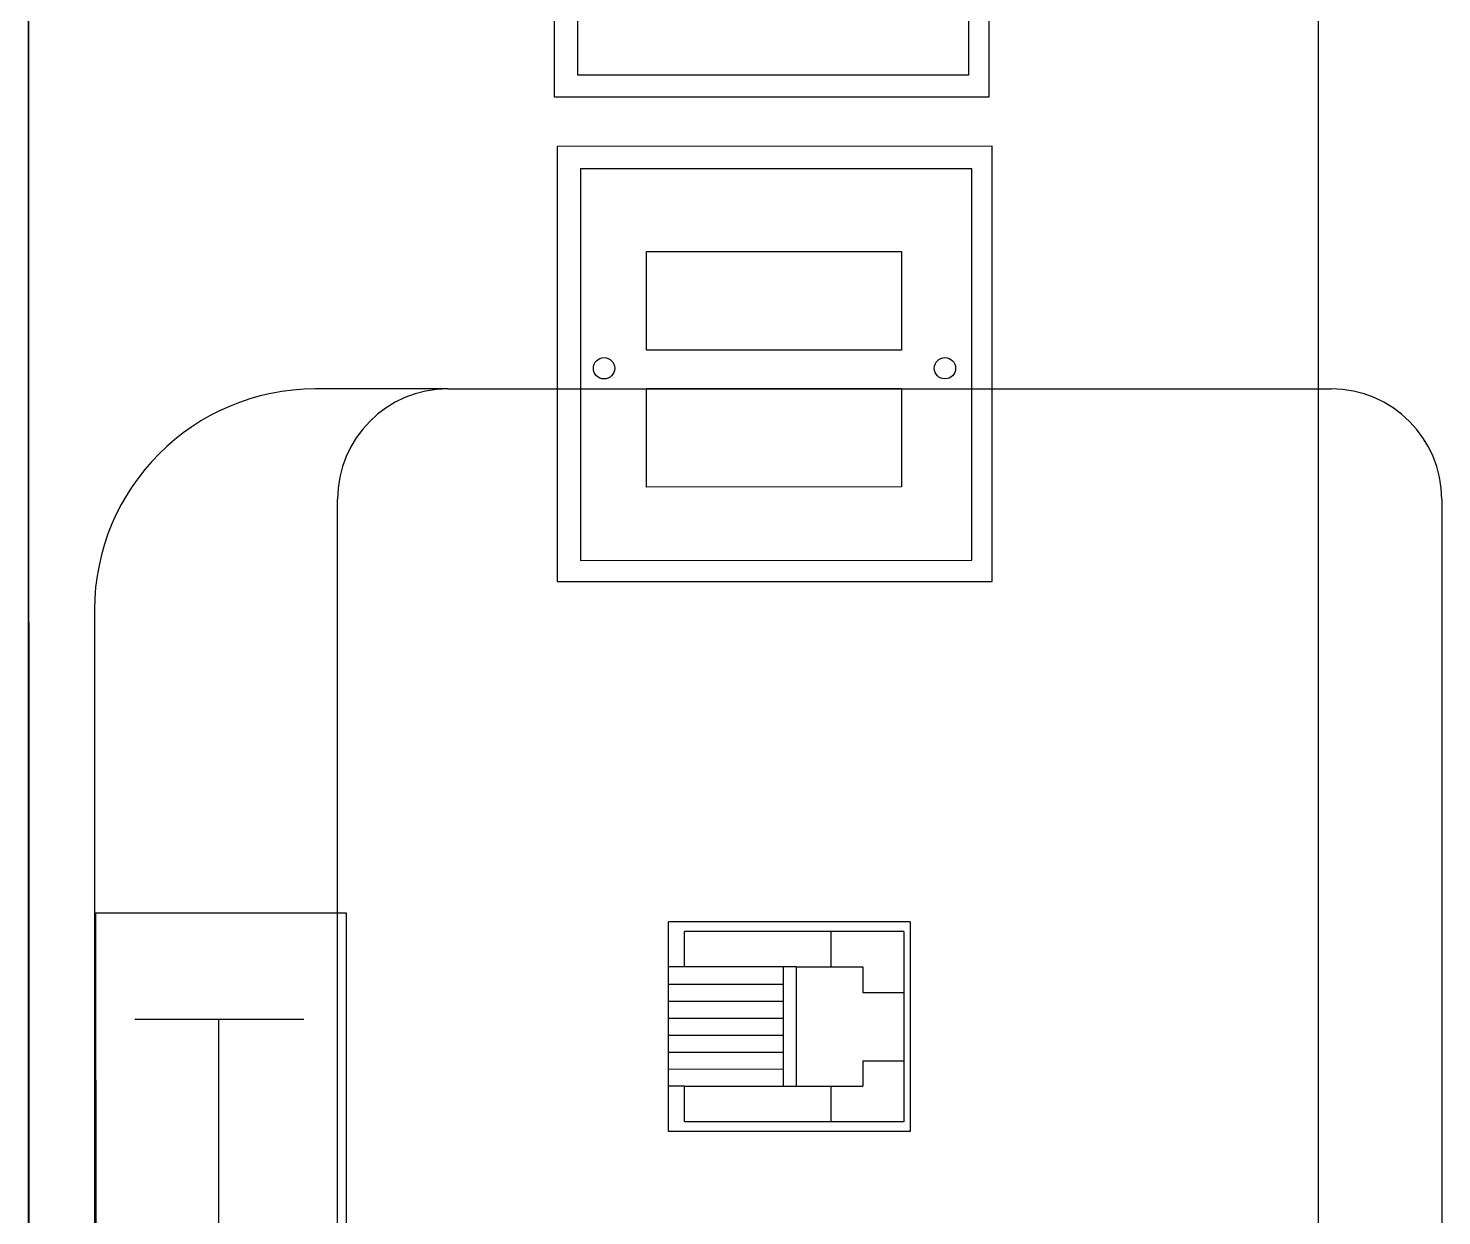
# Model space of a CAD drawing. Header units: inches. Extents: x 567429 to 582707, y 126347 to 133675.
# Drawn here: x 579085.5 to 579149.5, y 131519.9 to 131573.7 of the extents above; entities that cross this region are included whole.
import ezdxf

# ---------------------------------------------------------------- set-up
doc = ezdxf.new("R2010")
doc.units = ezdxf.units.IN
doc.header["$MEASUREMENT"] = 0
for name, color, linetype in [('BORD', 3, 'Continuous'), ('mobl', 11, 'Continuous'), ('wall kanaf', 4, 'Continuous')]:
    doc.layers.add(name, color=color, linetype=linetype)

# ---------------------------------------------------------------- blocks, each defined once
blk = doc.blocks.new('BOARD2')
at = {"layer": 'BORD', "color": 4}
for p, q in [((-163.075, 0), (163.075, 0)), ((163.075, -61.626), (-163.075, -61.626))]:
    blk.add_line(p, q, dxfattribs=at)
at = {"layer": 'BORD'}
for p, q in [((-117.225, -3.204), (-40.076, -3.204)), ((-40.076, -3.204), (-40.076, -15.159)), ((-45.157, -5.066), (-45.157, -13.146)), ((-40.076, -15.159), (-117.225, -15.159)), ((-24.235, -25.257), (-24.235, -46.048)), ((-3.444, -25.257), (-24.235, -25.257)), ((-3.444, -46.048), (-3.444, -25.257)), ((-1.074, -25.113), (-1.074, -45.904)), ((19.717, -25.113), (-1.074, -25.113)), ((-0.03, -26.22), (-0.03, -44.932)), ((18.682, -26.22), (-0.03, -26.22)), ((-23.228, -26.363), (-23.228, -45.075)), ((-4.516, -26.363), (-23.228, -26.363)), ((-4.516, -45.075), (-4.516, -26.363)), ((-50.527, -30.562), (-40.502, -30.562)), ((-50.527, -42.124), (-50.527, -30.562)), ((-48.363, -31.328), (-48.363, -30.562)), ((-42.653, -31.328), (-42.653, -30.562)), ((-40.502, -42.124), (-40.502, -30.562)), ((-50.067, -41.818), (-50.067, -31.328)), ((-50.067, -31.328), (-48.363, -31.328)), ((-48.363, -31.328), (-48.363, -39.862)), ((-42.653, -31.328), (-40.962, -31.328)), ((-42.651, -36.67), (-42.653, -31.328)), ((-40.962, -41.818), (-40.962, -31.328)), ((-48.363, -36.062), (-42.651, -36.062)), ((-42.651, -36.67), (-48.363, -36.67)), ((-42.651, -36.67), (-42.651, -39.862)), ((-48.363, -38.321), (-50.067, -38.321)), ((-40.962, -38.322), (-42.651, -38.322)), ((-47.146, -39.862), (-48.363, -39.862)), ((-47.146, -39.863), (-47.146, -41.818)), ((-42.651, -39.862), (-43.883, -39.862)), ((-43.883, -39.862), (-43.883, -41.818)), ((-40.962, -41.818), (-50.067, -41.818)), ((-40.502, -42.124), (-50.527, -42.124)), ((-23.228, -45.075), (-4.516, -45.075)), ((-0.03, -44.932), (18.682, -44.932)), ((-1.074, -45.904), (19.717, -45.904)), ((-24.235, -46.048), (-3.444, -46.048))]:
    blk.add_line(p, q, dxfattribs=at)
at = {"layer": 'BORD', "color": 3}
blk.add_line((-113.401, -9.08), (-45.157, -9.08), dxfattribs=at)
at = {"layer": 'BORD', "color": 30}
for p, q in [((-19.722, -41.707), (-19.722, -29.525)), ((-19.722, -29.525), (-15.014, -29.525)), ((-15.014, -29.525), (-15.014, -41.707)), ((-13.183, -41.707), (-13.183, -29.525)), ((-13.183, -29.525), (-8.475, -29.525)), ((-8.475, -29.525), (-8.475, -41.707)), ((-47.552, -36.062), (-47.552, -30.562)), ((-46.742, -36.062), (-46.742, -30.562)), ((-45.932, -36.062), (-45.932, -30.562)), ((-45.122, -36.062), (-45.122, -30.562)), ((-44.312, -36.062), (-44.312, -30.562)), ((-43.502, -36.062), (-43.502, -30.562)), ((-15.014, -41.707), (-19.722, -41.707)), ((-8.475, -41.707), (-13.183, -41.707))]:
    blk.add_line(p, q, dxfattribs=at)
for centre in [(-14.047, -27.494), (-14.047, -43.785)]:
    blk.add_circle(centre, 0.509, dxfattribs=at)

msp = doc.modelspace()

# ---------------------------------------------------------------- linework, layer by layer
at = {"layer": 'mobl', "color": 15}
for p, q in [((579104.486, 131557.375), (579098.486, 131557.375)), ((579104.486, 131557.375), (579144.486, 131557.375)), ((579099.486, 131512.375), (579099.486, 131552.375)), ((579149.486, 131552.375), (579149.486, 131512.375)), ((579088.486, 131547.375), (579088.486, 131517.375))]:
    msp.add_line(p, q, dxfattribs=at)
for centre, radius, start, end in [((579098.486, 131547.375), 10, 90, 180), ((579104.486, 131552.375), 5, 90, 180), ((579144.486, 131552.375), 5, 0, 90)]:
    msp.add_arc(centre, radius, start, end, dxfattribs=at)
at = {"layer": 'wall kanaf', "color": 15, "lineweight": 20, "ltscale": 0.1}
msp.add_line((579085.486, 131859.789), (579085.486, 131345.289), dxfattribs=at)

# ---------------------------------------------------------------- block references
at = {"layer": 'BORD', "ltscale": 5, "xscale": 0.947301618010808, "yscale": 0.947301618010808, "zscale": 0.947301618010808, "rotation": 90.0091431634973}
msp.add_blockref('BOARD2', (579085.511, 131571.616), dxfattribs=at)

doc.saveas('drawing.dxf')
